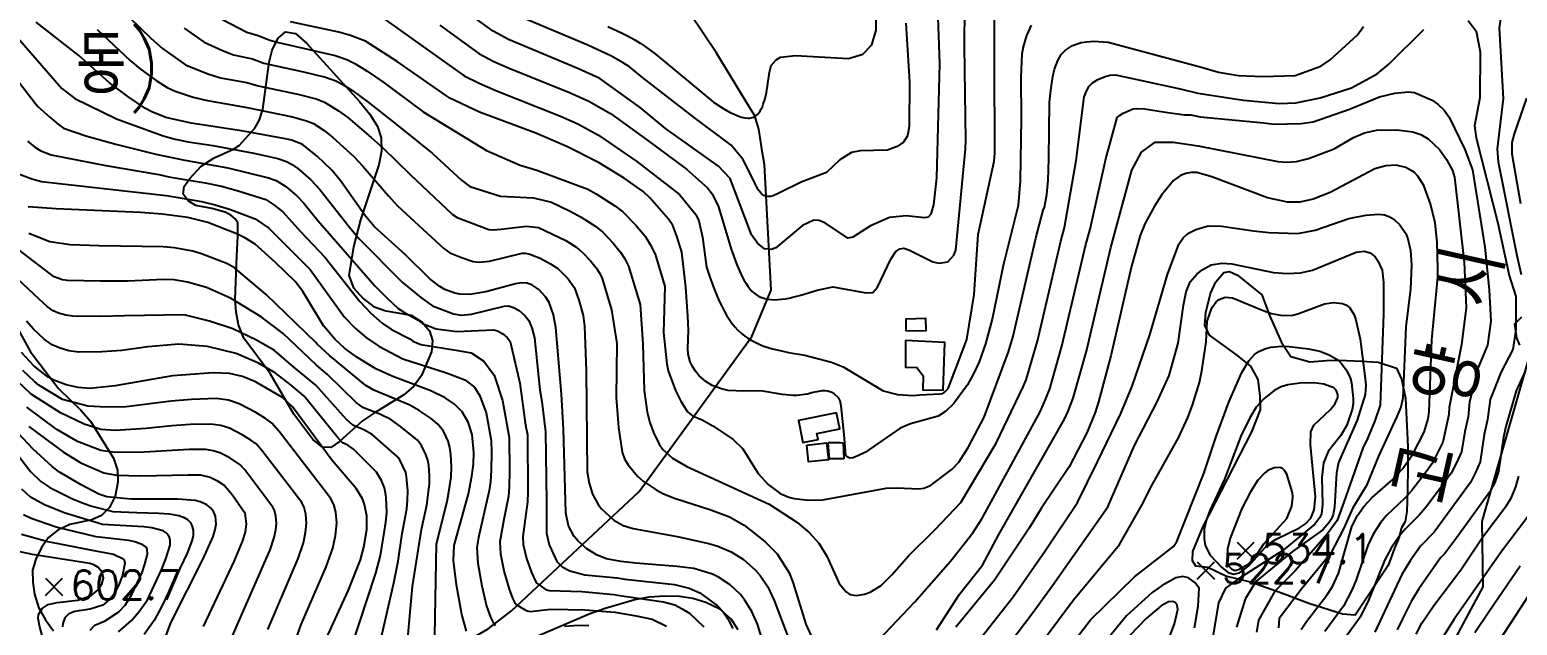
# Model space of a CAD drawing. Extents: x 197794 to 200030, y 561152 to 563931.
# Drawn here: x 198413.7 to 198874.4, y 562319.3 to 562503.8 of the extents above; entities that cross this region are included whole.
import ezdxf
from ezdxf.enums import TextEntityAlignment as Align

# ---------------------------------------------------------------- set-up
doc = ezdxf.new("R2010")
doc.units = 0
doc.linetypes.add('5M2P5', pattern=[7.5, 5, -2.5])
for name, color, linetype in [('B0014111', 7, 'CONTINUOUS'), ('B0014116', 7, '5M2P5'), ('E0022112', 5, 'CONTINUOUS'), ('F0017111', 30, 'CONTINUOUS'), ('F0017114', 7, 'CONTINUOUS'), ('F0027132', 7, 'CONTINUOUS'), ('F0027217', 7, 'CONTINUOUS'), ('G0018112', 7, 'G0018112'), ('G0037213', 32, 'CONTINUOUS'), ('H0049214', 7, 'CONTINUOUS'), ('H0049217', 7, 'CONTINUOUS')]:
    doc.layers.add(name, color=color, linetype=linetype)
doc.styles.add('NGSW', font='romans.shx', dxfattribs={"bigfont": 'ngsw.shx'})
doc.linetypes.add('G0018112', pattern='A,25,0,[131,ltypeshp.shx,S=1.768,R=90,X=1.768,Y=-1.768],-6.75,[133,ltypeshp.shx,S=0.75,R=0,X=0,Y=0],-8.75,0,[131,ltypeshp.shx,S=1.768,R=270,X=-1.768,Y=1.768]', length=40.5)

# ---------------------------------------------------------------- blocks, each defined once
blk = doc.blocks.new('F0027217')
at = {"layer": 'F0027217'}
for p, q in [((-2.652, 2.652), (2.652, -2.652)), ((-2.652, -2.652), (2.652, 2.652))]:
    blk.add_line(p, q, dxfattribs=at)

msp = doc.modelspace()

# ---------------------------------------------------------------- linework, layer by layer
at = {"layer": 'B0014111'}
msp.add_lwpolyline([(198685.159, 562410.361), (198685.143, 562414.23), (198691.135, 562414.375), (198691.184, 562410.507)], close=True, dxfattribs=at)
at = {"layer": 'B0014111', "flags": 128}
for points in [[(198684.86, 562407.472), (198684.887, 562399.253), (198688.414, 562399.112), (198690.339, 562396.525), (198690.314, 562392.186), (198696.521, 562392.151), (198697.044, 562406.866)], [(198663.57, 562385.14), (198651.75, 562382.71), (198653.15, 562375.89), (198657.84, 562376.85), (198657.47, 562378.67), (198664.6, 562380.13)], [(198654.3, 562375.12), (198660.47, 562375.78), (198661.03, 562370.57), (198654.86, 562369.91)]]:
    msp.add_lwpolyline(points, close=True, dxfattribs=at)
at = {"layer": 'B0014116'}
msp.add_lwpolyline([(198660.933, 562375.945), (198664.69, 562375.94), (198665.642, 562375.77), (198665.783, 562370.815), (198661.363, 562370.81)], close=True, dxfattribs=at)
at = {"layer": 'E0022112', "flags": 128}
msp.add_lwpolyline([(198387.507, 562230.772), (198460.335, 562262.639), (198555.644, 562318.195), (198562.867, 562323.747), (198602.448, 562360.701), (198637.316, 562408.75), (198643.272, 562423.12), (198641.239, 562462.065), (198640.66, 562465.522), (198639.502, 562473.017), (198638.271, 562477.129), (198636.648, 562479.595), (198626.238, 562496.707), (198618.182, 562508.647)], dxfattribs=at)
at = {"layer": 'F0017111'}
for points, elevation in [([(198522.03, 562508.22), (198548.26, 562489.48), (198552.87, 562487.19), (198558.06, 562484.93), (198578.03, 562477), (198583.42, 562474.62), (198589.788, 562471.075), (198601.669, 562462.934), (198614.918, 562452.723), (198619.944, 562446.585), (198620.889, 562444.591), (198622.036, 562439.523), (198623.24, 562430.255), (198624.339, 562427.101), (198625.475, 562423.992), (198626.686, 562420.974), (198627.331, 562419.514), (198628.009, 562418.093), (198628.724, 562416.719), (198629.48, 562415.395), (198630.284, 562414.129), (198631.139, 562412.925), (198632.049, 562411.79), (198633.02, 562410.728), (198634.057, 562409.747), (198635.163, 562408.851), (198636.096, 562408.202), (198637.074, 562407.606), (198638.093, 562407.062), (198639.15, 562406.564), (198640.243, 562406.11), (198641.368, 562405.695), (198643.705, 562404.971), (198646.135, 562404.363), (198648.637, 562403.841), (198653.759, 562402.943), (198661.987, 562400.804), (198665.569, 562399.356), (198678.024, 562391.904), (198682.393, 562390.8), (198687.278, 562390.51), (198689.318, 562390.693), (198695.515, 562391.016), (198696.518, 562391.066), (198696.919, 562391.416), (198697.32, 562391.817), (198698.122, 562392.669), (198700.976, 562400.215), (198703.872, 562407.84), (198706.15, 562421.756), (198707.445, 562440.307), (198712.321, 562463.064), (198712.586, 562465.525), (198712.448, 562494.145), (198712.604, 562519.838)], 470), ([(198438.06, 562513.95), (198451.14, 562501.11), (198454.76, 562497.91), (198461.95, 562492.86), (198468.83, 562490.13), (198472.76, 562488.9), (198480.9, 562487.39), (198484.43, 562486.36), (198496.75, 562483.77), (198502.37, 562482.33), (198505.01, 562481.36), (198509.29, 562478.66), (198512.14, 562476.59), (198519.42, 562470.43), (198523.05, 562467.15), (198531.51, 562458.91), (198544.64, 562446.55), (198546.05, 562445.56), (198555.83, 562441.89), (198557.23, 562441.77), (198559.65, 562441.99), (198567.54, 562442.97), (198571.22, 562442.47), (198579.71, 562438.49), (198583.12, 562436.29), (198584.91, 562434.79), (198587.4, 562432.13), (198589.11, 562429.98), (198590.19, 562428.29), (198590.94, 562426.76), (198593.87, 562416.97), (198595.48, 562406.56), (198595.31, 562389.89), (198596, 562380.52), (198597.17, 562372.92), (198597.92, 562370.9), (198598.98, 562368.98), (198601.89, 562365.48), (198603.66, 562363.91), (198607.73, 562361.2), (198609.97, 562360.03), (198613.39, 562358.7), (198624.62, 562355.09), (198630.37, 562352.92), (198634.97, 562350.32), (198641.34, 562345.24), (198645.12, 562341.42), (198648.88, 562335.5), (198650.05, 562332.6), (198654.02, 562319.68), (198655.69, 562316.06)], 490), ([(198540.66, 562505.19), (198552.73, 562496.39), (198557.39, 562493.97), (198562.16, 562491.86), (198580.85, 562484.32), (198586.82, 562481.63), (198593.52, 562477.86), (198605.086, 562469.412), (198617.118, 562460.575), (198623.572, 562454.785), (198625.012, 562452.936), (198626.98, 562448.937), (198630.887, 562435.834), (198632.573, 562431.237), (198633.475, 562429.055), (198634.447, 562427.014), (198634.967, 562426.06), (198635.513, 562425.159), (198636.089, 562424.317), (198636.697, 562423.538), (198637.34, 562422.83), (198638.021, 562422.198), (198638.744, 562421.647), (198639.511, 562421.184), (198640.377, 562420.792), (198641.293, 562420.499), (198642.256, 562420.299), (198643.262, 562420.185), (198644.309, 562420.15), (198645.391, 562420.188), (198646.507, 562420.292), (198647.653, 562420.455), (198648.826, 562420.672), (198650.022, 562420.935), (198652.47, 562421.573), (198657.499, 562423.114), (198662.384, 562424.18), (198672.747, 562422.241), (198674.826, 562422.326), (198676.253, 562424.067), (198680.341, 562432.746), (198681.876, 562435.026), (198683.133, 562435.905), (198684.361, 562436.132), (198685.982, 562435.63), (198693.338, 562431.895), (198695.239, 562431.413), (198698.053, 562431.834), (198699.903, 562433.974), (198700.457, 562435.45), (198703.521, 562466.919), (198703.564, 562469.417), (198703.197, 562498.716), (198703.232, 562510.842)], 465), ([(198876.758, 562514.076), (198872.486, 562512.553), (198870.907, 562510.919), (198869.408, 562508.317), (198868.763, 562504.396), (198870.017, 562482.501), (198868.175, 562466.892), (198868.502, 562462.87), (198874.223, 562433.847), (198875.617, 562427.911)], 480), ([(198473.37, 562506.9), (198480.87, 562503.07), (198484.46, 562502.03), (198488.02, 562500.54), (198490.75, 562499.77), (198508.26, 562495.8), (198511.89, 562494.53), (198514.39, 562493.27), (198518.15, 562490.94), (198523, 562487.65), (198535.52, 562478.38), (198555.14, 562466.4), (198565.54, 562461.79), (198570.72, 562460.23), (198586.47, 562454.42), (198589.15, 562452.94), (198594.84, 562449.27), (198597.41, 562447.4), (198601.37, 562443.21), (198604.23, 562439.78), (198605.87, 562437.28), (198607.37, 562434.22), (198610.33, 562424.25), (198609.97, 562410.01), (198610.94, 562400.24), (198611.44, 562398.09), (198613.63, 562391.97), (198615.28, 562388.75), (198617.43, 562385.36), (198618.9, 562384.22), (198621.94, 562382.93), (198625.26, 562381.08), (198631.49, 562376.85), (198634.57, 562373.9), (198639.26, 562366.29), (198642.42, 562362.95), (198646.06, 562360.14), (198648.78, 562358.96), (198650.39, 562358.57), (198654.89, 562358.06), (198659.32, 562358.16), (198678.88, 562361.79), (198682.26, 562361.88), (198688.99, 562361.54), (198690.59, 562361.77), (198692.69, 562362.59), (198699.4, 562367.61), (198701.39, 562369.79), (198704.3, 562374.35), (198709.22, 562383.71), (198716.81, 562403.97), (198718.29, 562408.81), (198725.28, 562439.25), (198727.51, 562447.88), (198727.96, 562448.8), (198728.72, 562452.69), (198729.1, 562457.15), (198729.31, 562463.8), (198729.51, 562481.26), (198729.87, 562485.04), (198730.5, 562489.27), (198731.04, 562491.58), (198732.07, 562494.29), (198733.08, 562496.1), (198734.45, 562497.48), (198736.59, 562498.85), (198739.29, 562499.77), (198741.03, 562500.07), (198743.16, 562500.18), (198747.71, 562499.9), (198776.19, 562492.323), (198781.87, 562490.61), (198788.09, 562489.599), (198795.603, 562489.242), (198805.542, 562489.562), (198813.582, 562492.473), (198816.431, 562494.444), (198824.918, 562502.209), (198826.777, 562504.738)], 480), ([(198694.85, 562510.444), (198695.453, 562493.322), (198694.53, 562457.92), (198693.593, 562449.485), (198692.749, 562446.661), (198691.928, 562445.665), (198690.75, 562445.543), (198685.111, 562446.148), (198679.96, 562445.586), (198674.088, 562443.038), (198668.545, 562439.501), (198667.018, 562439.157), (198660.137, 562443.836), (198658.13, 562444.722), (198656.487, 562444.797), (198652.953, 562443.089), (198644.724, 562436.24), (198643.385, 562435.741), (198641.192, 562435.921), (198639.056, 562437.649), (198637.158, 562440.29), (198630.573, 562457.684), (198627.023, 562461.543), (198610.544, 562473.184), (198602.765, 562479.645), (198590.23, 562488.63), (198583.68, 562491.65), (198561.9, 562500.74), (198557.21, 562503.31), (198551.66, 562507.36)], 460), ([(198684.996, 562505.813), (198686.108, 562487.543), (198686.09, 562473.759), (198685.491, 562470.919), (198684.252, 562468.945), (198682.34, 562467.639), (198679.301, 562466.5), (198670.875, 562466.302), (198668.16, 562465.706), (198664.601, 562463.464), (198660.472, 562459.518), (198652.574, 562456.527), (198646.318, 562453.462), (198645.212, 562452.908), (198644.129, 562452.437), (198643.605, 562452.257), (198643.096, 562452.13), (198642.606, 562452.064), (198642.138, 562452.07), (198641.744, 562452.141), (198641.369, 562452.273), (198641.01, 562452.461), (198640.667, 562452.701), (198640.338, 562452.989), (198640.022, 562453.32), (198639.426, 562454.101), (198638.869, 562455.009), (198638.34, 562456.013), (198637.33, 562458.182), (198634.513, 562463.719), (198630.909, 562468.021), (198619.445, 562476.562), (198603.456, 562488.947), (198599.43, 562492.3), (198597.47, 562493.54), (198593.63, 562495.64), (198586.5, 562498.97), (198566.42, 562507.51)], 455), ([(198859.118, 562506.635), (198861.682, 562503.377), (198862.855, 562496.904), (198862.74, 562482.721), (198861.105, 562474.038), (198861.631, 562470.251), (198868.386, 562443.897), (198871.822, 562427.662), (198873.89, 562421.18), (198873.89, 562410.92), (198873.05, 562404.71), (198869.35, 562397.81), (198866.01, 562389.22), (198865.17, 562383.06), (198864.16, 562378.44), (198862.85, 562369.94), (198861.49, 562366.6), (198859.9, 562363.51), (198848.6, 562348.17), (198844.45, 562343.79), (198841.21, 562339.22), (198838.59, 562335.07), (198830.3, 562317.2)], 485), ([(198407.77, 562503.71), (198423.6, 562485.53), (198427.61, 562482.52), (198440.51, 562476.22), (198454.98, 562470.88), (198458.76, 562469.89), (198462.69, 562469.06), (198470.34, 562467.87), (198483.11, 562465.52), (198490.48, 562463.87), (198493.24, 562462.95), (198494.76, 562462.14), (198496.71, 562460.77), (198500.67, 562457.39), (198503.56, 562454.3), (198512.68, 562442.6), (198515.74, 562438.97), (198528.97, 562425.56), (198534.8, 562420.8), (198538.41, 562418.28), (198544.92, 562415.75), (198547.25, 562415.38), (198550.46, 562415.67), (198560.57, 562418.14), (198561.97, 562418.21), (198563.48, 562417.76), (198565.26, 562416.78), (198566.97, 562415.29), (198568.22, 562413.69), (198569.21, 562411.47), (198570.05, 562408.36), (198571.65, 562392.24), (198572.3, 562388.66), (198573.41, 562379.18), (198573.73, 562357.44), (198573.69, 562350.19), (198573.69, 562347.85), (198574.5, 562344.21), (198576.94, 562339.04), (198578.58, 562337.35), (198580.91, 562336.15), (198585.58, 562334.9), (198595.57, 562333.97), (198598.02, 562333.58), (198613.35, 562331.89), (198617.86, 562330.83), (198621.21, 562329.33), (198623.93, 562327.41), (198626.63, 562325.27), (198628.42, 562323.42), (198629.83, 562321.32), (198631.43, 562318.29)], 505), ([(198434.56, 562503.84), (198444.75, 562494.21), (198447.97, 562491.55), (198452.83, 562488.06), (198456.23, 562485.84), (198458.76, 562484.75), (198464.3, 562482.92), (198468.71, 562481.82), (198480.98, 562479.68), (198495.03, 562476.82), (198499.43, 562475.59), (198501.57, 562474.77), (198504.86, 562472.53), (198507.43, 562470.54), (198514.01, 562464.49), (198516.82, 562461.54), (198524.75, 562452.28), (198527.6, 562449.27), (198541.88, 562435.98), (198543.76, 562434.66), (198547.37, 562433.17), (198550.98, 562431.94), (198552.85, 562431.79), (198556.07, 562432.07), (198566.17, 562434.55), (198567.15, 562434.52), (198568.54, 562434.21), (198571.72, 562433.03), (198575, 562431.26), (198577.25, 562429.8), (198580.42, 562426.59), (198582.36, 562423.79), (198583.76, 562419.97), (198585.07, 562415.24), (198585.5, 562411.95), (198586, 562398.12), (198586.31, 562366.81), (198586.9, 562363.27), (198588.01, 562359.9), (198589.72, 562356.75), (198590.77, 562355.35), (198594.61, 562351.84), (198597.44, 562350.15), (198600.54, 562349.32), (198614.17, 562346.83), (198623.96, 562344.64), (198626.77, 562343.8), (198630.86, 562342.09), (198634.76, 562339.64), (198638.37, 562336.43), (198639.89, 562334.69), (198642.22, 562331.24), (198644.26, 562326.97), (198648.51, 562315.82)], 495), ([(198461.55, 562504.26), (198467.66, 562499.88), (198473.36, 562497.34), (198476.81, 562495.98), (198482.68, 562494.71), (198486.22, 562493.45), (198489.45, 562492.66), (198498.47, 562490.72), (198505.32, 562489.06), (198508.45, 562487.94), (198510.47, 562486.88), (198513.72, 562484.8), (198518.5, 562481.34), (198524.83, 562476.37), (198529.29, 562472.77), (198538.27, 562465.54), (198547.4, 562457.13), (198549.96, 562455.24), (198559.51, 562452.19), (198569.71, 562451.69), (198575.25, 562450.35), (198581, 562447.6), (198584.43, 562445.72), (198588.98, 562442.78), (198591.16, 562441.1), (198594.39, 562437.67), (198596.67, 562434.88), (198598.03, 562432.78), (198599.16, 562430.49), (198602.68, 562418.69), (198603.57, 562406.36), (198603.93, 562392.01), (198604.91, 562385.26), (198605.73, 562382.07), (198606.85, 562379.01), (198608.63, 562375.35), (198609.74, 562373.77), (198612.74, 562371.06), (198617.18, 562368.45), (198642.71, 562356.78), (198651.28, 562351.21), (198655.02, 562348.06), (198658.03, 562344.75), (198660.52, 562340.73), (198664.4, 562332.25), (198666.48, 562329.68), (198667.68, 562328.87), (198669.71, 562328.5), (198672.16, 562328.93), (198673.93, 562329.6), (198677.33, 562331.66), (198680.64, 562334.87), (198685.96, 562340.94), (198694.02, 562348.91), (198702.04, 562357.34), (198712.96, 562375.75), (198721.38, 562393.17), (198722.28, 562395.29), (198725.83, 562407.29), (198733.02, 562438.26), (198734.17, 562442.53), (198737.73, 562463.27), (198740.27, 562482.95), (198741.04, 562484.98), (198741.79, 562486.33), (198742.82, 562487.37), (198744.43, 562488.39), (198746.72, 562489.28), (198748.23, 562489.65), (198749.9, 562489.79), (198770, 562485.456), (198775.436, 562484.124), (198789.595, 562481.995), (198800.622, 562480.965), (198805.78, 562481.153), (198813.363, 562482.629), (198823.007, 562485.775), (198830.992, 562490.123), (198834.622, 562493.099), (198845.457, 562503.865)], 485), ([(198408.39, 562490), (198415.36, 562481.06), (198416.22, 562480.04), (198419.88, 562476.66), (198422.56, 562474.38), (198424.16, 562473.29), (198431.05, 562470.92), (198440.37, 562468.34), (198452.75, 562465.23), (198461.69, 562463.32), (198475.01, 562461), (198487.65, 562457.87), (198489.99, 562457.05), (198493, 562455.16), (198496.36, 562452.37), (198498.53, 562450.05), (198502.93, 562444.68), (198520.59, 562424.4), (198524.15, 562420.78), (198527.76, 562417.45), (198529.69, 562416.17), (198533.93, 562413.8), (198535.34, 562412.81), (198539.58, 562411.15), (198545.96, 562410.26), (198552.68, 562410.58), (198557.36, 562410.79), (198558.56, 562410.51), (198560.24, 562409.53), (198561.53, 562408.41), (198562.46, 562407.21), (198565.42, 562394.33), (198567.26, 562381.31), (198567.8, 562378.29), (198567.98, 562360.53), (198567.84, 562357.58), (198566.36, 562346.77), (198566.5, 562344.34), (198567.55, 562339.96), (198569.05, 562335.64), (198570.37, 562332.74), (198570.72, 562332.3), (198572.86, 562330.84), (198573.81, 562330.24), (198574.5, 562330.02), (198584.65, 562329.71), (198594.59, 562328.83), (198597, 562328.39), (198609.91, 562326.55), (198613.48, 562325.64), (198615.77, 562324.41), (198617.97, 562323.01), (198622.42, 562318.83)], 510), ([(198676.74, 562314.87), (198687.77, 562326.54), (198698.89, 562339.12), (198705.75, 562347.97), (198708.54, 562352.26), (198710.79, 562356.43), (198726.57, 562385.4), (198728.31, 562389.22), (198729.56, 562392.49), (198733.37, 562405.77), (198740.75, 562437.27), (198742.1, 562442.03), (198746.91, 562463.76), (198750.51, 562476.57), (198751.19, 562477.25), (198752.27, 562477.94), (198755.43, 562479.23), (198756.63, 562479.39), (198758.9, 562479.25), (198765.42, 562478.21), (198771.32, 562477.42), (198773.31, 562477.37), (198776.21, 562476.84), (198795.9, 562474.89), (198799.03, 562474.51), (198807.43, 562474.75), (198811.17, 562475.25), (198822.39, 562479.19), (198831.69, 562483.03), (198836.46, 562484.13), (198840.65, 562484.5), (198842.57, 562484.31), (198848.02, 562481.96), (198849.84, 562480.63), (198851.71, 562478.86), (198853.29, 562476.64), (198858.17, 562466.64), (198860.54, 562460.39), (198864.3, 562436.47), (198865.65, 562423.19), (198866.15, 562413.45), (198865.14, 562406.05), (198862.29, 562399.16), (198859.57, 562388.56), (198859.15, 562383.83), (198858.17, 562379.34), (198857.09, 562372.99), (198855.59, 562369.63), (198853.94, 562366.44), (198851.23, 562362.66), (198846.34, 562356.16), (198844.04, 562353.37), (198839.63, 562349.1), (198838.26, 562347.43), (198835.47, 562343.35), (198833.34, 562339.55), (198828.42, 562327.31), (198825.68, 562321.76), (198821.22, 562315.48)], 490), ([(198413, 562469.21), (198415.24, 562467.39), (198417.06, 562466.28), (198420.29, 562465), (198437.22, 562461.74), (198453.68, 562458.88), (198456.74, 562458.25), (198468.03, 562456.35), (198473.06, 562455.27), (198478.26, 562453.88), (198486.75, 562451.14), (198489.28, 562449.55), (198492.06, 562447.35), (198497.49, 562441.29), (198505.12, 562433.19), (198515.87, 562419.57), (198519.34, 562416.01), (198522.85, 562412.87), (198525.75, 562410.95), (198531.34, 562408), (198532.28, 562407.34), (198534.84, 562406.32), (198545.66, 562404.51), (198550.4, 562403.71), (198554.33, 562401.09), (198557.56, 562396.75), (198560.08, 562388.89), (198562.19, 562377.41), (198562.25, 562367.25), (198562.17, 562362.12), (198561.92, 562359.32), (198560.46, 562352.08), (198559.25, 562345.09), (198559.47, 562341.43), (198560.6, 562335.71), (198562.11, 562330.43), (198563.16, 562327.71), (198563.81, 562326.43), (198564.34, 562325.77), (198566.87, 562324.18), (198567.78, 562323.74), (198568.65, 562323.56), (198575.01, 562324.25), (198585.58, 562324.11), (198594.83, 562323.39), (198601.48, 562322.23), (198606.47, 562321.22), (198610.86, 562319.06)], 515), ([(198694.49, 562317.84), (198701.66, 562328.88), (198708.75, 562337.88), (198713.81, 562347.41), (198734.18, 562383.16), (198735.32, 562385.65), (198736.84, 562389.69), (198738.98, 562397.25), (198740.92, 562404.25), (198748.48, 562436.29), (198754.96, 562460.22), (198758.01, 562465.85), (198762.2, 562468.9), (198767.83, 562468.9), (198775.54, 562467.8), (198800.26, 562462.96), (198802.9, 562462.75), (198805.99, 562462.99), (198809.74, 562463.91), (198817.63, 562466.89), (198823.67, 562470.35), (198827.02, 562471.8), (198830.83, 562472.63), (198837.11, 562472.73), (198842.04, 562472.18), (198844.48, 562471.33), (198846.74, 562469.94), (198850.33, 562466.67), (198852.5, 562463.62), (198854.28, 562460.17), (198854.98, 562458.07), (198857.92, 562431.77), (198858.59, 562417.65), (198857.07, 562406.22), (198853.26, 562386.71), (198853.13, 562384.6), (198851.33, 562376.04), (198847.98, 562369.37), (198845.85, 562366.37), (198841.7, 562361.02), (198839.49, 562358.57), (198833.9, 562353.3), (198832.06, 562351.07), (198829.73, 562347.48), (198828.09, 562344.02), (198824.43, 562333.38), (198823.23, 562330.33), (198820.51, 562325.17), (198814.73, 562317.35)], 495), ([(198409.96, 562459.28), (198414.27, 562457.57), (198417.33, 562456.72), (198455.91, 562452.4), (198459.69, 562451.83), (198466.87, 562450.59), (198471.11, 562449.54), (198475.83, 562448.06), (198483.5, 562445.24), (198487.75, 562442.33), (198500.48, 562429.47), (198511.16, 562414.75), (198514.52, 562411.24), (198517.95, 562408.29), (198521.81, 562405.73), (198529.21, 562401.87), (198542.73, 562397.46), (198548.38, 562395.34), (198551.41, 562393.02), (198553.02, 562390.4), (198555.04, 562385.06), (198556.57, 562376.53), (198556.72, 562372.83), (198556.55, 562367.3), (198556.36, 562363.7), (198556.01, 562361.05), (198552.63, 562346.49), (198552.15, 562343.4), (198552.44, 562338.53), (198553.66, 562331.47), (198555.18, 562325.23), (198556.39, 562321.83), (198557.25, 562320.13), (198557.95, 562319.24)], 520), ([(198706.1, 562312.6), (198718.3, 562328.08), (198728.16, 562342.31), (198738.18, 562357.37), (198744.36, 562369.88), (198751.55, 562384.87), (198755.08, 562393.34), (198760.57, 562409.24), (198766.04, 562428), (198769.61, 562437.32), (198770.89, 562439.28), (198772.39, 562440.65), (198774.78, 562441.93), (198778.66, 562443.02), (198782.76, 562442.9), (198792.68, 562441.44), (198797.47, 562440.99), (198806.43, 562440.67), (198811.82, 562441.67), (198822.26, 562445.34), (198827.44, 562446.3), (198831.55, 562446.62), (198833.23, 562446.41), (198834.72, 562445.89), (198836.12, 562445.08), (198837.95, 562443.44), (198839.82, 562440.64), (198840.5, 562439.03), (198841.35, 562435.38), (198841.64, 562430.81), (198841.3, 562423.51), (198839.89, 562411.76), (198838.91, 562389.62), (198838.36, 562386.87), (198837.11, 562383.95), (198831.41, 562371.64), (198827.63, 562362.63), (198823.44, 562355.7), (198820.71, 562349.41), (198816.51, 562341.44), (198807.49, 562330.33), (198800.68, 562321.38), (198800.42, 562318.48)], 505), ([(198539.12, 562316.1), (198539.64, 562344.48), (198542.91, 562357.61), (198543.61, 562361.22), (198544.15, 562365.23), (198544.31, 562368.34), (198544.1, 562372.21), (198543.79, 562374.35), (198543.22, 562376.3), (198541.78, 562379.41), (198540.06, 562381.61), (198537.97, 562383.32), (198534.3, 562385.85), (198531.22, 562387.61), (198520.24, 562392.13), (198517.75, 562393.6), (198506.47, 562402.85), (198502.71, 562406.39), (198502.25, 562406.92), (198486.93, 562421.71), (198479.81, 562427.76), (198477.05, 562429.97), (198474.88, 562431.21), (198466.9, 562434.36), (198464.14, 562435.18), (198458.52, 562436.19), (198455.02, 562436.48), (198435.2, 562436.81), (198426.21, 562437.17), (198419.89, 562438.05), (198413.44, 562440.69)], 530), ([(198530.48, 562311.88), (198532.25, 562331.28), (198535.03, 562348.99), (198536.68, 562356.48), (198537.45, 562363.11), (198537.49, 562365.65), (198537.25, 562368.77), (198536.95, 562370.48), (198536.34, 562372.24), (198535.02, 562374.99), (198533.73, 562376.64), (198528.48, 562380.89), (198525.47, 562383.03), (198522.12, 562384.64), (198517, 562386.69), (198514.75, 562388.31), (198505.87, 562397.01), (198502.45, 562399.91), (198492.18, 562409.72), (198485.31, 562414.84), (198475.82, 562420.58), (198468.45, 562423.95), (198462.57, 562425.53), (198458.35, 562426.29), (198455.17, 562426.41), (198443.91, 562425.85), (198435.46, 562425.87), (198425.32, 562426.1), (198423.85, 562426.32), (198422.34, 562426.77), (198421.22, 562427.24), (198419.99, 562428.14), (198410.27, 562435.62)], 535), ([(198706.23, 562299.38), (198724.1, 562322.89), (198730.41, 562331.6), (198747.55, 562356), (198755.8, 562374.97), (198762.81, 562388.54), (198766.6, 562396.69), (198769.31, 562406.64), (198771.02, 562418.45), (198771.85, 562422.62), (198773.11, 562425.66), (198775.19, 562428.14), (198776.97, 562429.47), (198779.56, 562430.95), (198782.92, 562431.48), (198786, 562431.25), (198798.9, 562428.55), (198803.08, 562428.22), (198807.2, 562428.44), (198810.99, 562429.32), (198824.53, 562434.84), (198826.93, 562435.18), (198828.78, 562434.67), (198830.36, 562433.41), (198831.24, 562432.23), (198832.49, 562429.31), (198832.98, 562425.47), (198832.95, 562415.77), (198831.87, 562387.43), (198830.28, 562382.66), (198828.03, 562377.2), (198826.58, 562374.16), (198820.71, 562357.38), (198818.61, 562351.72), (198815.47, 562347.53), (198805.6, 562336.2), (198799.31, 562329.91), (198794.24, 562320.87), (198793.61, 562317.16)], 510), ([(198521.99, 562313.03), (198526.4, 562332.4), (198527.74, 562339.17), (198529.06, 562347.74), (198530.45, 562355.35), (198530.66, 562358.09), (198530.75, 562360.99), (198530.39, 562365.34), (198530.11, 562366.61), (198528.26, 562370.56), (198527.4, 562371.66), (198519.72, 562378.44), (198517.18, 562379.88), (198513.77, 562381.24), (198511.76, 562383.02), (198502.28, 562393.66), (198495.44, 562399.21), (198489.43, 562404.36), (198483.93, 562407.6), (198476.57, 562411.1), (198469.32, 562413.47), (198461.46, 562415.47), (198443.07, 562415.15), (198435.73, 562414.94), (198427.05, 562415), (198424.84, 562415.32), (198422.57, 562416), (198420.89, 562416.71), (198419.05, 562418.05), (198416.57, 562420.34), (198406.58, 562429.71)], 540), ([(198713.3, 562295.43), (198736.93, 562327.14), (198751.21, 562344.34), (198758.5, 562357.2), (198760.73, 562361.7), (198769.59, 562377.61), (198772.33, 562383.62), (198773.79, 562387.43), (198775.91, 562394.48), (198776.69, 562398.16), (198778.04, 562407.05), (198778.35, 562413.51), (198779.78, 562417.58), (198781.16, 562419.52), (198782, 562420.17), (198783.96, 562420.9), (198786.19, 562420.77), (198795.65, 562416.79), (198798.21, 562415.92), (198801.65, 562415.22), (198804.87, 562415.38), (198806.4, 562415.73), (198814.66, 562418.88), (198817.49, 562419.28), (198820.24, 562418.96), (198821.46, 562418.45), (198822.47, 562417.66), (198823.89, 562415.49), (198824.41, 562413.9), (198825.67, 562407.87), (198827.21, 562396.58), (198827.5, 562393.71), (198827.32, 562390.78), (198824.8, 562382.81), (198819.01, 562369.75), (198818.35, 562366.47), (198817.79, 562355.85), (198817.38, 562353.58), (198816.79, 562352.24), (198816.01, 562351.01), (198814.12, 562348.89), (198804.72, 562342.11), (198793.44, 562332.84), (198790.08, 562327.39), (198787.41, 562318.73)], 515), ([(198513.01, 562311.55), (198520.87, 562335.48), (198522.3, 562340.91), (198523.4, 562347.95), (198523.93, 562351.27), (198524.22, 562354.22), (198524.05, 562358.87), (198523.84, 562360.29), (198523.53, 562361.9), (198522.59, 562364.14), (198521.07, 562366.68), (198513.97, 562373.86), (198512.23, 562375.12), (198510.53, 562375.8), (198508.76, 562377.73), (198498.69, 562390.31), (198494.65, 562393.66), (198489.68, 562397.49), (198484.56, 562400.49), (198477.56, 562403.48), (198468.7, 562405.6), (198459.83, 562406.35), (198450.25, 562405.55), (198442.23, 562404.45), (198435.99, 562404), (198428.78, 562403.9), (198425.83, 562404.33), (198422.81, 562405.23), (198420.57, 562406.19), (198418.12, 562407.97), (198414.8, 562411.02), (198412.71, 562413.53)], 545), ([(198735.71, 562312.51), (198742.16, 562320.93), (198755.79, 562334.28), (198767.92, 562343.74), (198768.93, 562345.25), (198777.27, 562366.35), (198781.14, 562377.77), (198785.08, 562388.37), (198789.06, 562397.63), (198791.21, 562401.25), (198793.03, 562403.17), (198794.38, 562404.15), (198796.53, 562405.08), (198798.07, 562405.47), (198801.5, 562405.79), (198803.73, 562405.7), (198809.72, 562404.96), (198813.23, 562404.19), (198816.13, 562403.09), (198818.76, 562401.47), (198819.83, 562400.49), (198821.51, 562398.34), (198822.65, 562395.98), (198823.05, 562394.37), (198823.58, 562389.55), (198823.57, 562387.84), (198823.25, 562386.13), (198821.61, 562381.33), (198819.73, 562378.06), (198815.76, 562373.08), (198814.39, 562369.63), (198813.87, 562365.04), (198814.02, 562356.75), (198813.71, 562353.81), (198813.23, 562352.64), (198811.71, 562350.61), (198802.4, 562343.02), (198800.4, 562341.61), (198787.38, 562333.28), (198784.06, 562330.82), (198781.88, 562326.28), (198779.85, 562314.54)], 520), ([(198493.78, 562308.51), (198497.77, 562319.53), (198505.5, 562337.39), (198507.54, 562343.18), (198508.36, 562347.12), (198508.74, 562350.99), (198508.43, 562354.33), (198507.84, 562356.7), (198506.8, 562358.68), (198490.91, 562379.32), (198488.63, 562381.93), (198486.71, 562383.38), (198483.73, 562385.22), (198478.58, 562387.94), (198475.19, 562389.01), (198471.38, 562389.51), (198463.76, 562389.28), (198457.44, 562388.71), (198443.56, 562386.92), (198437.3, 562386.9), (198431.66, 562387.16), (198423.84, 562389.21), (198416.5, 562393.65), (198415.14, 562394.79), (198411.49, 562398.25)], 555), ([(198876.825, 562397.997), (198874.07, 562391.94), (198870.8, 562380.84), (198870.15, 562377.53), (198868.61, 562366.88), (198867.38, 562363.57), (198865.86, 562360.58), (198855.64, 562346.44), (198851.94, 562341.49), (198850.65, 562340.15), (198843.85, 562330.6), (198841.56, 562326.67), (198838.79, 562321.28), (198837.15, 562317.89)], 480), ([(198487.37, 562318.03), (198496.82, 562340.01), (198498.47, 562344.83), (198499.12, 562347.99), (198499.4, 562350.89), (198499.14, 562353.71), (198498.67, 562355.79), (198497.89, 562357.28), (198485.6, 562373.4), (198483.76, 562375.49), (198482.15, 562376.68), (198479.68, 562378.18), (198475.56, 562380.34), (198472.83, 562381.19), (198469.77, 562381.62), (198463.38, 562381.5), (198457.68, 562381.11), (198449.62, 562380.29), (198440.25, 562379.59), (198435.64, 562379.98), (198430.51, 562381.64), (198423.2, 562385.1), (198414.08, 562390.86), (198409.94, 562394.8)], 560), ([(198475, 562312.68), (198488.15, 562342.62), (198489.41, 562346.47), (198489.88, 562348.87), (198490.07, 562350.8), (198489.85, 562353.09), (198489.5, 562354.89), (198488.98, 562355.88), (198480.29, 562367.48), (198478.88, 562369.04), (198475.63, 562371.15), (198472.54, 562372.74), (198470.46, 562373.38), (198468.16, 562373.73), (198463, 562373.72), (198449.09, 562372.88), (198440.12, 562372.8), (198435.64, 562373.44), (198428.46, 562376.26), (198422.05, 562379.98), (198412.8, 562386.88)], 565), ([(198413.37, 562380.86), (198424.1, 562372.93), (198429.48, 562369.6), (198436.66, 562366.52), (198440.51, 562365.75), (198448.07, 562365.59), (198462.62, 562365.94), (198466.55, 562365.85), (198469.52, 562365.15), (198471.58, 562364.11), (198474.01, 562362.59), (198476.35, 562359.8), (198480.07, 562354.48), (198480.33, 562353.98), (198480.73, 562350.71), (198480.34, 562348.12), (198479.48, 562345.23), (198476.85, 562339.02), (198467.36, 562318.87)], 570), ([(198441.19, 562317.25), (198445.16, 562320.82), (198447.61, 562323.54), (198450.1, 562327.17), (198454.47, 562336.51), (198455.87, 562339.91), (198457.21, 562344.15), (198457.21, 562345.4), (198456.97, 562346.56), (198456.53, 562347.34), (198455.92, 562347.97), (198454.96, 562348.54), (198451.52, 562349.49), (198449.02, 562349.81), (198436.21, 562350.5), (198424.35, 562354.09), (198418.22, 562356.63), (198413.88, 562358.99), (198411.2, 562361.41)], 585), ([(198432.38, 562317.78), (198433.84, 562319.3), (198437.02, 562320.63), (198441.26, 562323.47), (198443.18, 562325.52), (198445.18, 562328.63), (198448.45, 562335.64), (198449.35, 562338.22), (198450.17, 562341.34), (198450.01, 562342.95), (198449.72, 562343.47), (198448.68, 562344.26), (198446.17, 562345.16), (198444.33, 562345.56), (198434.25, 562346.72), (198421.82, 562349.67), (198419.21, 562350.62), (198414.07, 562352.32), (198411.72, 562353.48)], 590), ([(198877.59, 562352.77), (198869.49, 562342.1), (198854.88, 562321.17), (198851.06, 562315.07)], 470), ([(198411.14, 562347.5), (198419.29, 562345.25), (198433.56, 562342.46), (198439.65, 562341.31), (198442.39, 562339.99), (198442.91, 562339.6), (198443.14, 562338.53), (198442.42, 562334.78), (198441.5, 562332.38), (198439.79, 562328.91), (198438.33, 562327.32), (198436.28, 562325.53), (198432.38, 562324.26), (198427.63, 562323.55), (198425.76, 562322.79), (198424.55, 562321.58), (198423.88, 562319.82), (198423.77, 562318.79)], 595), ([(198875.25, 562337.56), (198865.68, 562323.57), (198861.25, 562316.93)], 465), ([(198867.62, 562312.69), (198878.05, 562328.74)], 460), ([(198579.28, 562319.02), (198583.58, 562319.36), (198586.84, 562319.25)], 520)]:
    msp.add_lwpolyline(points, dxfattribs=dict(at, elevation=elevation))
at = {"layer": 'F0017111', "flags": 128}
for points, elevation in [([(198409.84, 562372.18), (198413.94, 562366.89), (198417.1, 562363.81), (198419.92, 562361.94), (198426.88, 562358.51), (198430.52, 562357.04), (198432.86, 562356.21), (198439.38, 562354.53), (198446.85, 562354.24), (198453.7, 562354.06), (198456.88, 562353.83), (198459.8, 562353.35), (198461.25, 562352.81), (198462.53, 562352.06), (198463.34, 562351.21), (198463.92, 562350.17), (198464.24, 562348.62), (198464.24, 562346.96), (198463.86, 562345.42), (198462.4, 562341.61), (198454.57, 562325.26), (198452.25, 562320.82), (198449.13, 562316.39)], 580), ([(198765.81, 562313.41), (198768.25, 562319.77), (198769.28, 562324.17), (198769.08, 562325.55), (198768.38, 562326.39), (198767.68, 562326.65), (198766.36, 562326.54), (198764.09, 562325.31), (198759.48, 562321.44), (198754.24, 562316.02)], 530)]:
    msp.add_lwpolyline(points, dxfattribs=dict(at, elevation=elevation))
at = {"layer": 'F0017111', "elevation": 530, "flags": 128}
msp.add_lwpolyline([(198784.42, 562338.28), (198785.9, 562336.78), (198786.95, 562336.3), (198788.03, 562336.57), (198791.06, 562338.22), (198792.93, 562340.01), (198795.84, 562344.53), (198803, 562352.39), (198804.59, 562356.21), (198804.88, 562358.95), (198804.77, 562360.29), (198803, 562366.12), (198802.32, 562367.26), (198801.63, 562367.83), (198800.86, 562368.15), (198799.08, 562368.09), (198797.15, 562367.25), (198796.17, 562366.54), (198794.05, 562364.22), (198791.73, 562360.67), (198789.12, 562355.44), (198785.5, 562346.23), (198784.67, 562342.89)], close=True, dxfattribs=at)
at = {"layer": 'F0017114'}
for points, elevation in [([(198592.67, 562504.78), (198596.934, 562502.807), (198599.025, 562501.755), (198601.068, 562500.624), (198602.703, 562499.62), (198604.299, 562498.554), (198605.863, 562497.435), (198607.399, 562496.271), (198610.412, 562493.845), (198625.423, 562481.35), (198628.092, 562479.61), (198629.38, 562478.842), (198630.63, 562478.158), (198631.836, 562477.57), (198632.994, 562477.089), (198634.096, 562476.728), (198635.138, 562476.498), (198636.115, 562476.412), (198636.577, 562476.427), (198637.021, 562476.482), (198637.446, 562476.579), (198637.851, 562476.719), (198638.235, 562476.904), (198638.598, 562477.135), (198639.067, 562477.535), (198639.496, 562478.021), (198639.888, 562478.587), (198640.246, 562479.229), (198640.573, 562479.939), (198640.871, 562480.713), (198641.39, 562482.428), (198641.824, 562484.328), (198642.196, 562486.366), (198642.834, 562490.673), (198643.321, 562492.663), (198644.886, 562494.483), (198646.209, 562495.259), (198650.794, 562495.817), (198667.221, 562494.823), (198671.733, 562496.254), (198674.504, 562499.063), (198675.856, 562503.635), (198675.435, 562536.393)], 450), ([(198640.45, 562315.25), (198639.09, 562319.62), (198637.28, 562323.6), (198635.09, 562327.19), (198633.77, 562328.85), (198630.59, 562331.81), (198627.03, 562334.2), (198625.11, 562335.13), (198619.39, 562336.9), (198614.18, 562337.55), (198601.36, 562338.51), (198596.74, 562339.02), (198592.29, 562339.88), (198589.44, 562340.97), (198586.2, 562342.96), (198583.5, 562345.35), (198582.33, 562346.76), (198580.56, 562350.14), (198579.67, 562354.11), (198579.03, 562380.06), (198578.41, 562390.85), (198576.6, 562411.53), (198575.91, 562415.49), (198574.52, 562419.29), (198573.44, 562421.05), (198571.39, 562423.3), (198569.16, 562424.77), (198567.64, 562425.27), (198566.09, 562425.4), (198564.15, 562425.1), (198554.95, 562422.57), (198550.02, 562421.75), (198546.91, 562421.85), (198545.34, 562422.14), (198542.26, 562423.29), (198540.68, 562424.21), (198537.56, 562426.6), (198530.01, 562434.05), (198520.41, 562442.67), (198517.64, 562446.07), (198509.97, 562456.86), (198507.22, 562460.23), (198502.73, 562464.59), (198498.13, 562468.18), (198494.85, 562469.53), (198491.79, 562470.22), (198479.29, 562472.45), (198463.69, 562474.8), (198455.85, 562476.63), (198451.5, 562478.29), (198449.53, 562479.34), (198444, 562483.08), (198438.37, 562487.3), (198428.91, 562495.84), (198415.69, 562506.15)], 500), ([(198723.87, 562505.21), (198722.33, 562502.01), (198721.3, 562498.43), (198720.97, 562496.22), (198720.66, 562488.99), (198720.73, 562476.31), (198720.42, 562456.94), (198719.8, 562449.37), (198715.3, 562431.12), (198711.77, 562414.16), (198709.73, 562406.5), (198707.72, 562400.88), (198706.01, 562397.14), (198704.07, 562393.74), (198699.74, 562387.92), (198697.43, 562385.65), (198695, 562384.09), (198686.42, 562381.7), (198683.3, 562380.37), (198672.47, 562372.89), (198669.904, 562371.634), (198668.622, 562371.191), (198667.693, 562371.072), (198666.843, 562371.448), (198666.428, 562371.922), (198665.953, 562378.421), (198664.96, 562387.3), (198664.66, 562388.8), (198664.23, 562389.62), (198662.81, 562391), (198662.128, 562391.38), (198660.824, 562391.779), (198660.033, 562391.922), (198659.113, 562391.922), (198656.257, 562391.435), (198654.401, 562390.919), (198651.246, 562390.521), (198650.083, 562390.508), (198646.801, 562390.779), (198640.074, 562391.915), (198634.86, 562391.827), (198629.962, 562392.05), (198627.876, 562392.485), (198625.017, 562393.578), (198623.112, 562394.775), (198620.995, 562396.6), (198619.817, 562397.985), (198618.916, 562399.471), (198618.198, 562400.941), (198617.544, 562403.249), (198617.47, 562404.998), (198617.74, 562410.725), (198617.479, 562415.093), (198616.839, 562424.072), (198615.634, 562434.838), (198614.057, 562439.832), (198612.814, 562443.093), (198611.486, 562445.087), (198605.74, 562451.74), (198603.65, 562453.71), (198597.76, 562457.81), (198589.98, 562462.53), (198580.02, 562467.62), (198570.39, 562471.73), (198552.93, 562478.28), (198543.79, 562482.57), (198527.51, 562493.96), (198517.66, 562500.2), (198513, 562502.03), (198509.41, 562503.04), (198494.39, 562506.21)], 475), ([(198875.521, 562449.87), (198872.787, 562465.224), (198872.837, 562468.889), (198873.48, 562471.538), (198877.29, 562482.601)], 475), ([(198807.43, 562317.95), (198809.07, 562320.47), (198815.35, 562328.59), (198817.12, 562331.31), (198818.97, 562335.37), (198823.14, 562349.88), (198824.85, 562353.34), (198826.87, 562356.08), (198829.44, 562358.91), (198835.18, 562363.89), (198838.91, 562367.87), (198842.02, 562372.31), (198845.57, 562379.1), (198846.78, 562383.22), (198847.11, 562385.37), (198847.89, 562407.74), (198849.73, 562427.16), (198849.8, 562429.8), (198849.6, 562438), (198848.97, 562443.96), (198847.52, 562449.87), (198845.45, 562455.53), (198843.63, 562458.43), (198842.53, 562459.53), (198839.9, 562461.1), (198836.92, 562461.83), (198833.66, 562461.62), (198830.31, 562460.68), (198816.38, 562453.32), (198811.13, 562451.32), (198807, 562450.36), (198803.21, 562450.4), (198797.04, 562451.73), (198779.82, 562458.23), (198775.16, 562459.52), (198773.35, 562459.59), (198771.7, 562459.26), (198770.1, 562458.59), (198767.94, 562457.03), (198764.24, 562452.49), (198762, 562449.14), (198759.14, 562443.89), (198757.55, 562440.02), (198754.89, 562430.57), (198748.46, 562402.72), (198744.64, 562388.56), (198743.61, 562385.23), (198741.05, 562378.94), (198735.61, 562368.39), (198726.89, 562355.47), (198723.17, 562349.4), (198712.5, 562333.27), (198700.51, 562318.7)], 500), ([(198548.94, 562317.45), (198547.54, 562322.59), (198545.87, 562331.86), (198544.94, 562339.4), (198545.16, 562344.03), (198549.55, 562360.06), (198550.63, 562365.51), (198551.08, 562369.19), (198551.2, 562372.85), (198550.72, 562378.44), (198549.49, 562382.26), (198547.6, 562385.42), (198545.19, 562387.76), (198542.37, 562389.7), (198537.87, 562391.9), (198526.15, 562396.4), (198520.81, 562398.73), (198514.95, 562402.3), (198511.15, 562405.14), (198508.27, 562407.81), (198504.63, 562412.04), (198498.23, 562422.65), (198495.84, 562425.74), (198489.78, 562431.7), (198483.44, 562437.31), (198480.25, 562439.33), (198478.04, 562440.4), (198468.78, 562444.08), (198462.66, 562445.57), (198454.71, 562446.61), (198448.02, 562447.18), (198421.86, 562448.3), (198413.19, 562448.89)], 525), ([(198504.87, 562313.74), (198512.27, 562329.99), (198516.08, 562339.57), (198517.13, 562343.49), (198518.06, 562349), (198518.08, 562353.16), (198517.35, 562356.75), (198516.68, 562358.47), (198514.74, 562361.7), (198507.29, 562370.36), (198495.1, 562386.95), (198491.91, 562389.82), (198483.64, 562394.7), (198479.57, 562396.37), (198475.55, 562397.27), (198470.43, 562397.53), (198457.84, 562396.58), (198440.17, 562393.47), (198432.33, 562392.66), (198428.68, 562392.93), (198424.98, 562393.74), (198421.11, 562395.19), (198419.38, 562396.12), (198414.98, 562399.65), (198411.09, 562403.76)], 550), ([(198843.08, 562316.59), (198844.87, 562319.94), (198848.51, 562325.42), (198856.85, 562336.51), (198863.73, 562346.64), (198871.02, 562356.39), (198872.63, 562358.9), (198873.93, 562362.17), (198874.81, 562365.49)], 475), ([(198413.54, 562260.59), (198422.04, 562278.53), (198423.24, 562282.09), (198423.88, 562285.91), (198423.94, 562289.62), (198423.56, 562293.19), (198420.25, 562306.67), (198416.76, 562318.7), (198416.23, 562321.42), (198416.37, 562322.65), (198417.5, 562324.49), (198419.4, 562325.69), (198422.17, 562326.38), (198428.61, 562327.06), (198432.66, 562328.55), (198434.91, 562330.32), (198436.05, 562332.05), (198436.5, 562333.92), (198436.1, 562335.72), (198434.8, 562337.26), (198433.49, 562338.02), (198432.25, 562338.39), (198414.55, 562341.19), (198409.67, 562342.22)], 600), ([(198774.43, 562318.54), (198775.56, 562325.22), (198775.83, 562330.83), (198774.54, 562332.54), (198772.59, 562334.03), (198770.79, 562334.39), (198768.64, 562334.02), (198764.4, 562331.65), (198761.29, 562329.42), (198753.4, 562322.27), (198745.94, 562313.1)], 525)]:
    msp.add_lwpolyline(points, dxfattribs=dict(at, elevation=elevation))
at = {"layer": 'F0017114', "elevation": 525, "flags": 128}
msp.add_lwpolyline([(198779.31, 562340.97), (198782.87, 562337.23), (198784.88, 562335.62), (198786.44, 562335.14), (198788.34, 562335.5), (198791.29, 562337.73), (198797.01, 562344.19), (198799.72, 562345.92), (198806.96, 562349.48), (198808.79, 562350.73), (198810.43, 562352.44), (198811.48, 562355.06), (198811.84, 562359.08), (198810.3, 562375.33), (198810.46, 562379.18), (198811.39, 562381.24), (198816.57, 562386.14), (198818.01, 562387.96), (198818.78, 562389.89), (198818.79, 562390.83), (198818.26, 562392.11), (198817.54, 562392.8), (198814.47, 562393.98), (198811.35, 562394.41), (198806.99, 562394.33), (198803.3, 562393.82), (198801.29, 562393.19), (198799.12, 562391.97), (198795.87, 562389.45), (198793.52, 562386.85), (198791.58, 562383.53), (198788.79, 562377.84), (198783.75, 562364.59), (198779.14, 562354.84), (198778.18, 562352.35), (198777.45, 562349.06), (198777.4, 562346.07), (198777.72, 562344.05)], close=True, dxfattribs=at)
at = {"layer": 'F0017114', "elevation": 575, "flags": 128}
msp.add_lwpolyline([(198455.03, 562313.61), (198457.41, 562320.09), (198467.39, 562339.84), (198470.46, 562346.78), (198471.15, 562348.92), (198471.4, 562350.62), (198471.16, 562353.08), (198470.59, 562354.49), (198469.7, 562355.68), (198468.57, 562356.6), (198466.5, 562357.55), (198464.94, 562357.96), (198459.53, 562358.37), (198444.95, 562358.34), (198437.58, 562359.07), (198435.03, 562359.92), (198429.57, 562362.79), (198422.85, 562366.76), (198420.74, 562368.36), (198414.63, 562373.99), (198408.67, 562380.32)], dxfattribs=at)
at = {"layer": 'G0018112', "flags": 128}
msp.add_lwpolyline([(199461.279, 563927.213), (199463.01, 563922.42), (199464.43, 563905.64), (199454.08, 563861.61), (199430.85, 563841.6), (199485.36, 563642.43), (199445.32, 563409.35), (199493.78, 563361.18), (199496.09, 563333.88), (199484.46, 563310.64), (199466.01, 563266.82), (199450.99, 563230.43), (199426.39, 563137.81), (199445.34, 563105.11), (199458.28, 563076.95), (199475.02, 563048.24), (199470.13, 563031.72), (199383.07, 562930.73), (199354.02, 562882.53), (199306.51, 562848.78), (199213.2, 562818.44), (199111.7, 562766.26), (199065.16, 562764.1), (199014.13, 562773.2), (198992.56, 562764.5), (198956.49, 562754.2), (198923.91, 562676), (198920.88, 562621.5), (198919.24, 562599.48), (198917.53, 562564.34), (198887.37, 562474.37), (198877.65, 562401.09), (198863.4, 562351.39), (198863.66, 562331.17), (198796.84, 562206.57), (198757.46, 562148.89), (198631.8, 562076.1), (198607.39, 562014.49), (198569.43, 561980.18), (198561.77, 561972.71), (198532.71, 561963.81), (198495.67, 561930.76), (198478.35, 561875.54), (198426.07, 561875.47), (198339.46, 561878.77), (198196.2, 561833.1), (198204.78, 561786.29), (198220.44, 561695.73), (198251.07, 561612.46), (198260.25, 561589.13), (198291.6, 561528.15), (198317.99, 561475.15), (198325.63, 561460.53), (198376.66, 561412.62), (198399.7, 561341.07), (198432.58, 561297.12), (198453.03, 561212.77), (198524.09, 561156.54), (198529, 561152.59)], dxfattribs=at)
at = {"layer": 'G0037213', "flags": 128}
for points in [[(198478.09, 562439.85), (198478.07, 562443.94), (198477.32, 562445.15), (198475.96, 562446.33), (198474.19, 562447.22), (198470.07, 562448.41), (198465.1, 562449.34), (198462.71, 562450.77), (198461.24, 562452.84), (198461.48, 562455.16), (198463.1, 562457.55), (198466.78, 562461.53), (198470.83, 562464.14), (198476.81, 562466.74), (198478.52, 562467.87), (198483.36, 562473.33), (198484.87, 562475.88), (198485.9, 562479.16), (198487.83, 562493.73), (198488.72, 562497.46), (198490.51, 562501.09), (198492.89, 562503.15), (198495.94, 562502.58), (198499.43, 562499.65), (198515.76, 562481.53), (198518.98, 562477.62), (198521.34, 562473.81), (198522.56, 562470.29), (198522.57, 562466.12), (198521.77, 562461.93), (198516.16, 562444.85), (198513.97, 562436.55), (198512.47, 562427.68), (198513.92, 562423.86), (198516.94, 562420.47), (198520.18, 562418.02), (198523.95, 562416.74), (198531.79, 562415.35), (198535.25, 562413.22), (198537.48, 562410.48), (198538.4, 562407.5), (198538.08, 562404.04), (198534.98, 562396.7), (198532.62, 562393.31), (198529.58, 562390.67), (198520.11, 562384.94), (198516.76, 562382.66), (198509.56, 562376.23), (198506.89, 562374.32), (198504.3, 562374.49), (198501.36, 562376.89), (198495.49, 562384.73), (198488.11, 562397.29), (198480, 562408.22), (198478.33, 562412.36), (198477.61, 562416.32), (198477.27, 562420.22), (198477.77, 562433.73)], [(198778.51, 562337.22), (198774.78, 562337.59), (198773.82, 562339.21), (198773.92, 562342.15), (198777.12, 562349.86), (198792.12, 562379.22), (198794.9, 562385.98), (198794.79, 562390.26), (198794.08, 562395.46), (198791.86, 562399.56), (198787.32, 562403.13), (198779.09, 562409.14), (198777.57, 562412.21), (198777.88, 562416.19), (198779.41, 562422.1), (198780.97, 562425.63), (198783.5, 562428.56), (198785.3, 562428.84), (198787.74, 562427.72), (198795.22, 562421.69), (198797.76, 562415.03), (198801.37, 562406.89), (198804.23, 562402.58), (198810.15, 562400.94), (198816.65, 562401.37), (198821.5, 562401.32), (198826.24, 562401.14), (198831.27, 562400.76), (198836.94, 562398.95), (198838.56, 562395.52), (198839.76, 562389.66), (198840.46, 562374.56), (198840.47, 562368.4), (198840.41, 562360.98), (198840.13, 562354.58), (198839.65, 562351.42), (198838.47, 562349.47), (198837.74, 562346.31), (198836.35, 562343.17), (198834.36, 562337.82), (198824.18, 562322.42), (198820.27, 562322.76), (198809.77, 562326.09), (198801.31, 562329.22), (198791.76, 562332.62), (198784.1, 562334.49)]]:
    msp.add_lwpolyline(points, close=True, dxfattribs=at)
for points in [[(198875.184, 562406.072), (198874.204, 562408.291), (198873.612, 562412.718), (198875.807, 562414.82)], [(198409.52, 562411.88), (198413.92, 562404.01), (198422.62, 562392.61), (198429.54, 562385.92), (198432.44, 562382.52), (198439.66, 562371.04), (198440.8, 562367.34), (198440.96, 562363.59), (198440.17, 562359.29), (198438.4, 562355.78), (198435.91, 562353.32), (198432.93, 562352), (198426.07, 562350.49), (198422.37, 562348.72), (198419.53, 562346.45), (198417.29, 562343.36), (198415.53, 562339.81), (198414.57, 562336.4), (198414.61, 562332.65), (198415.18, 562328.92), (198416.44, 562324.59), (198418.53, 562320.95), (198421, 562317.54)], [(198568.14, 562314.8), (198586.91, 562322.79), (198591.93, 562324.64), (198601.11, 562327.28), (198605.5, 562328.08), (198610.4, 562328.43), (198614.93, 562328.27), (198619.07, 562327.65), (198623.06, 562326.46), (198627.24, 562324.46), (198630.76, 562321.33), (198633, 562318.01)]]:
    msp.add_lwpolyline(points, dxfattribs=at)

# ---------------------------------------------------------------- block references
at = {"layer": 'F0027217'}
for p in [(198790.28, 562342.43, 534.05), (198777.92, 562336.26, 522.69), (198421.18, 562331.19, 602.67)]:
    msp.add_blockref('F0027217', p, dxfattribs=at)

# ---------------------------------------------------------------- texts
at = {"layer": 'F0027132', "style": 'NGSW'}
for s, p in [('534.1', (198795.28, 562338.53)), ('522.7', (198782.92, 562332.36)), ('602.7', (198426.18, 562327.29))]:
    msp.add_text(s, height=9, dxfattribs=at).set_placement(p)
at = {"layer": 'H0049214', "style": 'NGSW'}
msp.add_text('고 양 시', height=20, rotation=77.37, dxfattribs=at).set_placement((198871.391, 562433.642), align=Align.RIGHT)
at = {"layer": 'H0049217', "style": 'NGSW'}
msp.add_text('(효      자      동)', height=18, dxfattribs=at).set_placement((198223.745, 562484.064))

doc.saveas('drawing.dxf')
